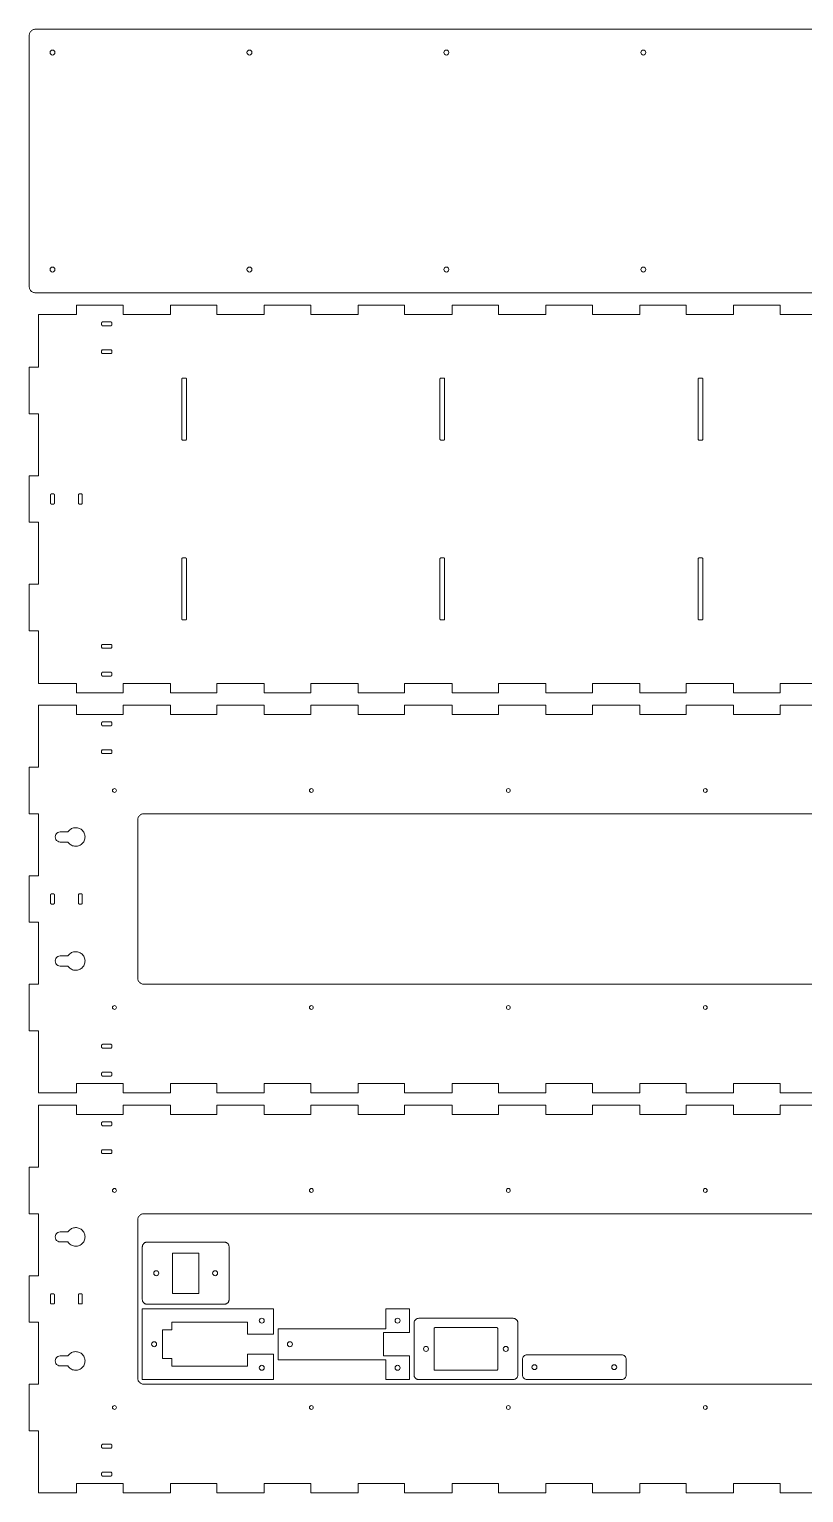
# Model space of a CAD drawing. Header units: millimetres. Extents: x 0 to 1000, y 0 to 944.
# Drawn here: x 0 to 500, y 0 to 944 of the extents above; entities that cross this region are included whole.
import ezdxf

# ---------------------------------------------------------------- set-up
doc = ezdxf.new("R2010")
doc.units = ezdxf.units.MM
doc.layers.add('CORTE', color=1, linetype='Continuous', lineweight=0)

msp = doc.modelspace()

# ---------------------------------------------------------------- linework, layer by layer
at = {"layer": 'CORTE'}
for points in [[(916, 944), (4, 944), (3.552142, 943.974849), (3.109916, 943.899712), (2.678884, 943.775533), (2.264465, 943.603875), (1.871872, 943.386897), (1.506041, 943.127326), (1.171573, 942.828427), (0.872674, 942.493959), (0.613103, 942.128128), (0.396125, 941.735535), (0.224467, 941.321116), (0.100288, 940.890084), (0.025151, 940.447858), (0, 940), (0, 778), (0.025151, 777.552142), (0.100288, 777.109916), (0.224467, 776.678884), (0.396125, 776.264465), (0.613103, 775.871872), (0.872674, 775.506041), (1.171573, 775.171573), (1.506041, 774.872674), (1.871872, 774.613103), (2.264465, 774.396125), (2.678884, 774.224467), (3.109916, 774.100288), (3.552142, 774.025151), (4, 774), (916, 774)], [(515.294118, 760), (484.705882, 760), (484.705882, 766), (454.705882, 766), (454.705882, 760), (424.117647, 760), (424.117647, 766), (394.117647, 766), (394.117647, 760), (363.529412, 760), (363.529412, 766), (333.529412, 766), (333.529412, 760), (302.941176, 760), (302.941176, 766), (272.941176, 766), (272.941176, 760), (242.352941, 760), (242.352941, 766), (212.352941, 766), (212.352941, 760), (181.764706, 760), (181.764706, 766), (151.764706, 766), (151.764706, 760), (121.176471, 760), (121.176471, 766), (91.176471, 766), (91.176471, 760), (60.588235, 760), (60.588235, 766), (30.588235, 766), (30.588235, 760), (6, 760), (6, 726), (0, 726), (0, 696), (6, 696), (6, 656), (0, 656), (0, 626), (6, 626), (6, 586), (0, 586), (0, 556), (6, 556), (6, 522), (6, 522), (30.588235, 522), (30.588235, 516), (60.588235, 516), (60.588235, 522), (91.176471, 522), (91.176471, 516), (121.176471, 516), (121.176471, 522), (151.764706, 522), (151.764706, 516), (181.764706, 516), (181.764706, 522), (212.352941, 522), (212.352941, 516), (242.352941, 516), (242.352941, 522), (272.941176, 522), (272.941176, 516), (302.941176, 516), (302.941176, 522), (333.529412, 522), (333.529412, 516), (363.529412, 516), (363.529412, 522), (394.117647, 522), (394.117647, 516), (424.117647, 516), (424.117647, 522), (454.705882, 522), (454.705882, 516), (484.705882, 516), (484.705882, 522), (515.294118, 522)], [(515.294118, 508), (484.705882, 508), (484.705882, 502), (454.705882, 502), (454.705882, 508), (424.117647, 508), (424.117647, 502), (394.117647, 502), (394.117647, 508), (363.529412, 508), (363.529412, 502), (333.529412, 502), (333.529412, 508), (302.941176, 508), (302.941176, 502), (272.941176, 502), (272.941176, 508), (242.352941, 508), (242.352941, 502), (212.352941, 502), (212.352941, 508), (181.764706, 508), (181.764706, 502), (151.764706, 502), (151.764706, 508), (121.176471, 508), (121.176471, 502), (91.176471, 502), (91.176471, 508), (60.588235, 508), (60.588235, 502), (30.588235, 502), (30.588235, 508), (6, 508), (6, 468), (0, 468), (0, 438), (6, 438), (6, 398), (0, 398), (0, 368), (6, 368), (6, 328), (0, 328), (0, 298), (6, 298), (6, 258), (30.588235, 258), (30.588235, 264), (60.588235, 264), (60.588235, 258), (91.176471, 258), (91.176471, 264), (121.176471, 264), (121.176471, 258), (151.764706, 258), (151.764706, 264), (181.764706, 264), (181.764706, 258), (212.352941, 258), (212.352941, 264), (242.352941, 264), (242.352941, 258), (272.941176, 258), (272.941176, 264), (302.941176, 264), (302.941176, 258), (333.529412, 258), (333.529412, 264), (363.529412, 264), (363.529412, 258), (394.117647, 258), (394.117647, 264), (424.117647, 264), (424.117647, 258), (454.705882, 258), (454.705882, 264), (484.705882, 264), (484.705882, 258), (515.294118, 258)], [(926, 438), (74, 438), (73.552142, 437.974849), (73.109916, 437.899712), (72.678884, 437.775533), (72.264465, 437.603875), (71.871872, 437.386897), (71.506041, 437.127326), (71.171573, 436.828427), (70.872674, 436.493959), (70.613103, 436.128128), (70.396125, 435.735535), (70.224467, 435.321116), (70.100288, 434.890084), (70.025151, 434.447858), (70, 434), (70, 332), (70.025151, 331.552142), (70.100288, 331.109916), (70.224467, 330.678884), (70.396125, 330.264465), (70.613103, 329.871872), (70.872674, 329.506041), (71.171573, 329.171573), (71.506041, 328.872674), (71.871872, 328.613103), (72.264465, 328.396125), (72.678884, 328.224467), (73.109916, 328.100288), (73.552142, 328.025151), (74, 328), (926, 328)], [(515.294118, 250), (484.705882, 250), (484.705882, 244), (454.705882, 244), (454.705882, 250), (424.117647, 250), (424.117647, 244), (394.117647, 244), (394.117647, 250), (363.529412, 250), (363.529412, 244), (333.529412, 244), (333.529412, 250), (302.941176, 250), (302.941176, 244), (272.941176, 244), (272.941176, 250), (242.352941, 250), (242.352941, 244), (212.352941, 244), (212.352941, 250), (181.764706, 250), (181.764706, 244), (151.764706, 244), (151.764706, 250), (121.176471, 250), (121.176471, 244), (91.176471, 244), (91.176471, 250), (60.588235, 250), (60.588235, 244), (30.588235, 244), (30.588235, 250), (6, 250), (6, 210), (0, 210), (0, 180), (6, 180), (6, 140), (0, 140), (0, 110), (6, 110), (6, 70), (0, 70), (0, 40), (6, 40), (6, 0), (30.588235, 0), (30.588235, 6), (60.588235, 6), (60.588235, 0), (91.176471, 0), (91.176471, 6), (121.176471, 6), (121.176471, 0), (151.764706, 0), (151.764706, 6), (181.764706, 6), (181.764706, 0), (212.352941, 0), (212.352941, 6), (242.352941, 6), (242.352941, 0), (272.941176, 0), (272.941176, 6), (302.941176, 6), (302.941176, 0), (333.529412, 0), (333.529412, 6), (363.529412, 6), (363.529412, 0), (394.117647, 0), (394.117647, 6), (424.117647, 6), (424.117647, 0), (454.705882, 0), (454.705882, 6), (484.705882, 6), (484.705882, 0), (515.294118, 0)], [(926, 180), (74, 180), (73.552142, 179.974849), (73.109916, 179.899712), (72.678884, 179.775533), (72.264465, 179.603875), (71.871872, 179.386897), (71.506041, 179.127326), (71.171573, 178.828427), (70.872674, 178.493959), (70.613103, 178.128128), (70.396125, 177.735535), (70.224467, 177.321116), (70.100288, 176.890084), (70.025151, 176.447858), (70, 176), (70, 74), (70.025151, 73.552142), (70.100288, 73.109916), (70.224467, 72.678884), (70.396125, 72.264465), (70.613103, 71.871872), (70.872674, 71.506041), (71.171573, 71.171573), (71.506041, 70.872674), (71.871872, 70.613103), (72.264465, 70.396125), (72.678884, 70.224467), (73.109916, 70.100288), (73.552142, 70.025151), (74, 70), (926, 70)]]:
    msp.add_lwpolyline(points, dxfattribs=at)
for points in [[(53.25, 754.65), (53.246227, 754.717179), (53.234957, 754.783513), (53.21633, 754.848167), (53.190581, 754.91033), (53.158035, 754.969219), (53.119099, 755.024094), (53.074264, 755.074264), (53.024094, 755.119099), (52.969219, 755.158035), (52.91033, 755.190581), (52.848167, 755.21633), (52.783513, 755.234957), (52.717179, 755.246227), (52.65, 755.25), (47.35, 755.25), (47.282821, 755.246227), (47.216487, 755.234957), (47.151833, 755.21633), (47.08967, 755.190581), (47.030781, 755.158035), (46.975906, 755.119099), (46.925736, 755.074264), (46.880901, 755.024094), (46.841965, 754.969219), (46.809419, 754.91033), (46.78367, 754.848167), (46.765043, 754.783513), (46.753773, 754.717179), (46.75, 754.65), (46.75, 753.35), (46.753773, 753.282821), (46.765043, 753.216487), (46.78367, 753.151833), (46.809419, 753.08967), (46.841965, 753.030781), (46.880901, 752.975906), (46.925736, 752.925736), (46.975906, 752.880901), (47.030781, 752.841965), (47.08967, 752.809419), (47.151833, 752.78367), (47.216487, 752.765043), (47.282821, 752.753773), (47.35, 752.75), (52.65, 752.75), (52.717179, 752.753773), (52.783513, 752.765043), (52.848167, 752.78367), (52.91033, 752.809419), (52.969219, 752.841965), (53.024094, 752.880901), (53.074264, 752.925736), (53.119099, 752.975906), (53.158035, 753.030781), (53.190581, 753.08967), (53.21633, 753.151833), (53.234957, 753.216487), (53.246227, 753.282821), (53.25, 753.35)], [(53.25, 736.65), (53.246227, 736.717179), (53.234957, 736.783513), (53.21633, 736.848167), (53.190581, 736.91033), (53.158035, 736.969219), (53.119099, 737.024094), (53.074264, 737.074264), (53.024094, 737.119099), (52.969219, 737.158035), (52.91033, 737.190581), (52.848167, 737.21633), (52.783513, 737.234957), (52.717179, 737.246227), (52.65, 737.25), (47.35, 737.25), (47.282821, 737.246227), (47.216487, 737.234957), (47.151833, 737.21633), (47.08967, 737.190581), (47.030781, 737.158035), (46.975906, 737.119099), (46.925736, 737.074264), (46.880901, 737.024094), (46.841965, 736.969219), (46.809419, 736.91033), (46.78367, 736.848167), (46.765043, 736.783513), (46.753773, 736.717179), (46.75, 736.65), (46.75, 735.35), (46.753773, 735.282821), (46.765043, 735.216487), (46.78367, 735.151833), (46.809419, 735.08967), (46.841965, 735.030781), (46.880901, 734.975906), (46.925736, 734.925736), (46.975906, 734.880901), (47.030781, 734.841965), (47.08967, 734.809419), (47.151833, 734.78367), (47.216487, 734.765043), (47.282821, 734.753773), (47.35, 734.75), (52.65, 734.75), (52.717179, 734.753773), (52.783513, 734.765043), (52.848167, 734.78367), (52.91033, 734.809419), (52.969219, 734.841965), (53.024094, 734.880901), (53.074264, 734.925736), (53.119099, 734.975906), (53.158035, 735.030781), (53.190581, 735.08967), (53.21633, 735.151833), (53.234957, 735.216487), (53.246227, 735.282821), (53.25, 735.35)], [(101.5, 718.4), (101.496227, 718.467179), (101.484957, 718.533513), (101.46633, 718.598167), (101.440581, 718.66033), (101.408035, 718.719219), (101.369099, 718.774094), (101.324264, 718.824264), (101.274094, 718.869099), (101.219219, 718.908035), (101.16033, 718.940581), (101.098167, 718.96633), (101.033513, 718.984957), (100.967179, 718.996227), (100.9, 719), (99.1, 719), (99.032821, 718.996227), (98.966487, 718.984957), (98.901833, 718.96633), (98.83967, 718.940581), (98.780781, 718.908035), (98.725906, 718.869099), (98.675736, 718.824264), (98.630901, 718.774094), (98.591965, 718.719219), (98.559419, 718.66033), (98.53367, 718.598167), (98.515043, 718.533513), (98.503773, 718.467179), (98.5, 718.4), (98.5, 679.6), (98.503773, 679.532821), (98.515043, 679.466487), (98.53367, 679.401833), (98.559419, 679.33967), (98.591965, 679.280781), (98.630901, 679.225906), (98.675736, 679.175736), (98.725906, 679.130901), (98.780781, 679.091965), (98.83967, 679.059419), (98.901833, 679.03367), (98.966487, 679.015043), (99.032821, 679.003773), (99.1, 679), (100.9, 679), (100.967179, 679.003773), (101.033513, 679.015043), (101.098167, 679.03367), (101.16033, 679.059419), (101.219219, 679.091965), (101.274094, 679.130901), (101.324264, 679.175736), (101.369099, 679.225906), (101.408035, 679.280781), (101.440581, 679.33967), (101.46633, 679.401833), (101.484957, 679.466487), (101.496227, 679.532821), (101.5, 679.6)], [(268.166667, 718.4), (268.162894, 718.467179), (268.151623, 718.533513), (268.132997, 718.598167), (268.107248, 718.66033), (268.074701, 718.719219), (268.035766, 718.774094), (267.990931, 718.824264), (267.940761, 718.869099), (267.885886, 718.908035), (267.826997, 718.940581), (267.764834, 718.96633), (267.700179, 718.984957), (267.633845, 718.996227), (267.566667, 719), (265.766667, 719), (265.699488, 718.996227), (265.633154, 718.984957), (265.568499, 718.96633), (265.506336, 718.940581), (265.447447, 718.908035), (265.392573, 718.869099), (265.342403, 718.824264), (265.297568, 718.774094), (265.258632, 718.719219), (265.226085, 718.66033), (265.200337, 718.598167), (265.18171, 718.533513), (265.170439, 718.467179), (265.166667, 718.4), (265.166667, 679.6), (265.170439, 679.532821), (265.18171, 679.466487), (265.200337, 679.401833), (265.226085, 679.33967), (265.258632, 679.280781), (265.297568, 679.225906), (265.342403, 679.175736), (265.392573, 679.130901), (265.447447, 679.091965), (265.506336, 679.059419), (265.568499, 679.03367), (265.633154, 679.015043), (265.699488, 679.003773), (265.766667, 679), (267.566667, 679), (267.633845, 679.003773), (267.700179, 679.015043), (267.764834, 679.03367), (267.826997, 679.059419), (267.885886, 679.091965), (267.940761, 679.130901), (267.990931, 679.175736), (268.035766, 679.225906), (268.074701, 679.280781), (268.107248, 679.33967), (268.132997, 679.401833), (268.151623, 679.466487), (268.162894, 679.532821), (268.166667, 679.6)], [(434.833333, 718.4), (434.829561, 718.467179), (434.81829, 718.533513), (434.799663, 718.598167), (434.773915, 718.66033), (434.741368, 718.719219), (434.702432, 718.774094), (434.657597, 718.824264), (434.607427, 718.869099), (434.552553, 718.908035), (434.493664, 718.940581), (434.431501, 718.96633), (434.366846, 718.984957), (434.300512, 718.996227), (434.233333, 719), (432.433333, 719), (432.366155, 718.996227), (432.299821, 718.984957), (432.235166, 718.96633), (432.173003, 718.940581), (432.114114, 718.908035), (432.059239, 718.869099), (432.009069, 718.824264), (431.964234, 718.774094), (431.925299, 718.719219), (431.892752, 718.66033), (431.867003, 718.598167), (431.848377, 718.533513), (431.837106, 718.467179), (431.833333, 718.4), (431.833333, 679.6), (431.837106, 679.532821), (431.848377, 679.466487), (431.867003, 679.401833), (431.892752, 679.33967), (431.925299, 679.280781), (431.964234, 679.225906), (432.009069, 679.175736), (432.059239, 679.130901), (432.114114, 679.091965), (432.173003, 679.059419), (432.235166, 679.03367), (432.299821, 679.015043), (432.366155, 679.003773), (432.433333, 679), (434.233333, 679), (434.300512, 679.003773), (434.366846, 679.015043), (434.431501, 679.03367), (434.493664, 679.059419), (434.552553, 679.091965), (434.607427, 679.130901), (434.657597, 679.175736), (434.702432, 679.225906), (434.741368, 679.280781), (434.773915, 679.33967), (434.799663, 679.401833), (434.81829, 679.466487), (434.829561, 679.532821), (434.833333, 679.6)], [(16.25, 643.65), (16.246227, 643.717179), (16.234957, 643.783513), (16.21633, 643.848167), (16.190581, 643.91033), (16.158035, 643.969219), (16.119099, 644.024094), (16.074264, 644.074264), (16.024094, 644.119099), (15.969219, 644.158035), (15.91033, 644.190581), (15.848167, 644.21633), (15.783513, 644.234957), (15.717179, 644.246227), (15.65, 644.25), (14.35, 644.25), (14.282821, 644.246227), (14.216487, 644.234957), (14.151833, 644.21633), (14.08967, 644.190581), (14.030781, 644.158035), (13.975906, 644.119099), (13.925736, 644.074264), (13.880901, 644.024094), (13.841965, 643.969219), (13.809419, 643.91033), (13.78367, 643.848167), (13.765043, 643.783513), (13.753773, 643.717179), (13.75, 643.65), (13.75, 638.35), (13.753773, 638.282821), (13.765043, 638.216487), (13.78367, 638.151833), (13.809419, 638.08967), (13.841965, 638.030781), (13.880901, 637.975906), (13.925736, 637.925736), (13.975906, 637.880901), (14.030781, 637.841965), (14.08967, 637.809419), (14.151833, 637.78367), (14.216487, 637.765043), (14.282821, 637.753773), (14.35, 637.75), (15.65, 637.75), (15.717179, 637.753773), (15.783513, 637.765043), (15.848167, 637.78367), (15.91033, 637.809419), (15.969219, 637.841965), (16.024094, 637.880901), (16.074264, 637.925736), (16.119099, 637.975906), (16.158035, 638.030781), (16.190581, 638.08967), (16.21633, 638.151833), (16.234957, 638.216487), (16.246227, 638.282821), (16.25, 638.35)], [(34.25, 643.65), (34.246227, 643.717179), (34.234957, 643.783513), (34.21633, 643.848167), (34.190581, 643.91033), (34.158035, 643.969219), (34.119099, 644.024094), (34.074264, 644.074264), (34.024094, 644.119099), (33.969219, 644.158035), (33.91033, 644.190581), (33.848167, 644.21633), (33.783513, 644.234957), (33.717179, 644.246227), (33.65, 644.25), (32.35, 644.25), (32.282821, 644.246227), (32.216487, 644.234957), (32.151833, 644.21633), (32.08967, 644.190581), (32.030781, 644.158035), (31.975906, 644.119099), (31.925736, 644.074264), (31.880901, 644.024094), (31.841965, 643.969219), (31.809419, 643.91033), (31.78367, 643.848167), (31.765043, 643.783513), (31.753773, 643.717179), (31.75, 643.65), (31.75, 638.35), (31.753773, 638.282821), (31.765043, 638.216487), (31.78367, 638.151833), (31.809419, 638.08967), (31.841965, 638.030781), (31.880901, 637.975906), (31.925736, 637.925736), (31.975906, 637.880901), (32.030781, 637.841965), (32.08967, 637.809419), (32.151833, 637.78367), (32.216487, 637.765043), (32.282821, 637.753773), (32.35, 637.75), (33.65, 637.75), (33.717179, 637.753773), (33.783513, 637.765043), (33.848167, 637.78367), (33.91033, 637.809419), (33.969219, 637.841965), (34.024094, 637.880901), (34.074264, 637.925736), (34.119099, 637.975906), (34.158035, 638.030781), (34.190581, 638.08967), (34.21633, 638.151833), (34.234957, 638.216487), (34.246227, 638.282821), (34.25, 638.35)], [(101.5, 602.4), (101.496227, 602.467179), (101.484957, 602.533513), (101.46633, 602.598167), (101.440581, 602.66033), (101.408035, 602.719219), (101.369099, 602.774094), (101.324264, 602.824264), (101.274094, 602.869099), (101.219219, 602.908035), (101.16033, 602.940581), (101.098167, 602.96633), (101.033513, 602.984957), (100.967179, 602.996227), (100.9, 603), (99.1, 603), (99.032821, 602.996227), (98.966487, 602.984957), (98.901833, 602.96633), (98.83967, 602.940581), (98.780781, 602.908035), (98.725906, 602.869099), (98.675736, 602.824264), (98.630901, 602.774094), (98.591965, 602.719219), (98.559419, 602.66033), (98.53367, 602.598167), (98.515043, 602.533513), (98.503773, 602.467179), (98.5, 602.4), (98.5, 563.6), (98.503773, 563.532821), (98.515043, 563.466487), (98.53367, 563.401833), (98.559419, 563.33967), (98.591965, 563.280781), (98.630901, 563.225906), (98.675736, 563.175736), (98.725906, 563.130901), (98.780781, 563.091965), (98.83967, 563.059419), (98.901833, 563.03367), (98.966487, 563.015043), (99.032821, 563.003773), (99.1, 563), (100.9, 563), (100.967179, 563.003773), (101.033513, 563.015043), (101.098167, 563.03367), (101.16033, 563.059419), (101.219219, 563.091965), (101.274094, 563.130901), (101.324264, 563.175736), (101.369099, 563.225906), (101.408035, 563.280781), (101.440581, 563.33967), (101.46633, 563.401833), (101.484957, 563.466487), (101.496227, 563.532821), (101.5, 563.6)], [(268.166667, 602.4), (268.162894, 602.467179), (268.151623, 602.533513), (268.132997, 602.598167), (268.107248, 602.66033), (268.074701, 602.719219), (268.035766, 602.774094), (267.990931, 602.824264), (267.940761, 602.869099), (267.885886, 602.908035), (267.826997, 602.940581), (267.764834, 602.96633), (267.700179, 602.984957), (267.633845, 602.996227), (267.566667, 603), (265.766667, 603), (265.699488, 602.996227), (265.633154, 602.984957), (265.568499, 602.96633), (265.506336, 602.940581), (265.447447, 602.908035), (265.392573, 602.869099), (265.342403, 602.824264), (265.297568, 602.774094), (265.258632, 602.719219), (265.226085, 602.66033), (265.200337, 602.598167), (265.18171, 602.533513), (265.170439, 602.467179), (265.166667, 602.4), (265.166667, 563.6), (265.170439, 563.532821), (265.18171, 563.466487), (265.200337, 563.401833), (265.226085, 563.33967), (265.258632, 563.280781), (265.297568, 563.225906), (265.342403, 563.175736), (265.392573, 563.130901), (265.447447, 563.091965), (265.506336, 563.059419), (265.568499, 563.03367), (265.633154, 563.015043), (265.699488, 563.003773), (265.766667, 563), (267.566667, 563), (267.633845, 563.003773), (267.700179, 563.015043), (267.764834, 563.03367), (267.826997, 563.059419), (267.885886, 563.091965), (267.940761, 563.130901), (267.990931, 563.175736), (268.035766, 563.225906), (268.074701, 563.280781), (268.107248, 563.33967), (268.132997, 563.401833), (268.151623, 563.466487), (268.162894, 563.532821), (268.166667, 563.6)], [(434.833333, 602.4), (434.829561, 602.467179), (434.81829, 602.533513), (434.799663, 602.598167), (434.773915, 602.66033), (434.741368, 602.719219), (434.702432, 602.774094), (434.657597, 602.824264), (434.607427, 602.869099), (434.552553, 602.908035), (434.493664, 602.940581), (434.431501, 602.96633), (434.366846, 602.984957), (434.300512, 602.996227), (434.233333, 603), (432.433333, 603), (432.366155, 602.996227), (432.299821, 602.984957), (432.235166, 602.96633), (432.173003, 602.940581), (432.114114, 602.908035), (432.059239, 602.869099), (432.009069, 602.824264), (431.964234, 602.774094), (431.925299, 602.719219), (431.892752, 602.66033), (431.867003, 602.598167), (431.848377, 602.533513), (431.837106, 602.467179), (431.833333, 602.4), (431.833333, 563.6), (431.837106, 563.532821), (431.848377, 563.466487), (431.867003, 563.401833), (431.892752, 563.33967), (431.925299, 563.280781), (431.964234, 563.225906), (432.009069, 563.175736), (432.059239, 563.130901), (432.114114, 563.091965), (432.173003, 563.059419), (432.235166, 563.03367), (432.299821, 563.015043), (432.366155, 563.003773), (432.433333, 563), (434.233333, 563), (434.300512, 563.003773), (434.366846, 563.015043), (434.431501, 563.03367), (434.493664, 563.059419), (434.552553, 563.091965), (434.607427, 563.130901), (434.657597, 563.175736), (434.702432, 563.225906), (434.741368, 563.280781), (434.773915, 563.33967), (434.799663, 563.401833), (434.81829, 563.466487), (434.829561, 563.532821), (434.833333, 563.6)], [(53.25, 546.65), (53.246227, 546.717179), (53.234957, 546.783513), (53.21633, 546.848167), (53.190581, 546.91033), (53.158035, 546.969219), (53.119099, 547.024094), (53.074264, 547.074264), (53.024094, 547.119099), (52.969219, 547.158035), (52.91033, 547.190581), (52.848167, 547.21633), (52.783513, 547.234957), (52.717179, 547.246227), (52.65, 547.25), (47.35, 547.25), (47.282821, 547.246227), (47.216487, 547.234957), (47.151833, 547.21633), (47.08967, 547.190581), (47.030781, 547.158035), (46.975906, 547.119099), (46.925736, 547.074264), (46.880901, 547.024094), (46.841965, 546.969219), (46.809419, 546.91033), (46.78367, 546.848167), (46.765043, 546.783513), (46.753773, 546.717179), (46.75, 546.65), (46.75, 545.35), (46.753773, 545.282821), (46.765043, 545.216487), (46.78367, 545.151833), (46.809419, 545.08967), (46.841965, 545.030781), (46.880901, 544.975906), (46.925736, 544.925736), (46.975906, 544.880901), (47.030781, 544.841965), (47.08967, 544.809419), (47.151833, 544.78367), (47.216487, 544.765043), (47.282821, 544.753773), (47.35, 544.75), (52.65, 544.75), (52.717179, 544.753773), (52.783513, 544.765043), (52.848167, 544.78367), (52.91033, 544.809419), (52.969219, 544.841965), (53.024094, 544.880901), (53.074264, 544.925736), (53.119099, 544.975906), (53.158035, 545.030781), (53.190581, 545.08967), (53.21633, 545.151833), (53.234957, 545.216487), (53.246227, 545.282821), (53.25, 545.35)], [(53.25, 528.65), (53.246227, 528.717179), (53.234957, 528.783513), (53.21633, 528.848167), (53.190581, 528.91033), (53.158035, 528.969219), (53.119099, 529.024094), (53.074264, 529.074264), (53.024094, 529.119099), (52.969219, 529.158035), (52.91033, 529.190581), (52.848167, 529.21633), (52.783513, 529.234957), (52.717179, 529.246227), (52.65, 529.25), (47.35, 529.25), (47.282821, 529.246227), (47.216487, 529.234957), (47.151833, 529.21633), (47.08967, 529.190581), (47.030781, 529.158035), (46.975906, 529.119099), (46.925736, 529.074264), (46.880901, 529.024094), (46.841965, 528.969219), (46.809419, 528.91033), (46.78367, 528.848167), (46.765043, 528.783513), (46.753773, 528.717179), (46.75, 528.65), (46.75, 527.35), (46.753773, 527.282821), (46.765043, 527.216487), (46.78367, 527.151833), (46.809419, 527.08967), (46.841965, 527.030781), (46.880901, 526.975906), (46.925736, 526.925736), (46.975906, 526.880901), (47.030781, 526.841965), (47.08967, 526.809419), (47.151833, 526.78367), (47.216487, 526.765043), (47.282821, 526.753773), (47.35, 526.75), (52.65, 526.75), (52.717179, 526.753773), (52.783513, 526.765043), (52.848167, 526.78367), (52.91033, 526.809419), (52.969219, 526.841965), (53.024094, 526.880901), (53.074264, 526.925736), (53.119099, 526.975906), (53.158035, 527.030781), (53.190581, 527.08967), (53.21633, 527.151833), (53.234957, 527.216487), (53.246227, 527.282821), (53.25, 527.35)], [(53.25, 496.65), (53.246227, 496.717179), (53.234957, 496.783513), (53.21633, 496.848167), (53.190581, 496.91033), (53.158035, 496.969219), (53.119099, 497.024094), (53.074264, 497.074264), (53.024094, 497.119099), (52.969219, 497.158035), (52.91033, 497.190581), (52.848167, 497.21633), (52.783513, 497.234957), (52.717179, 497.246227), (52.65, 497.25), (47.35, 497.25), (47.282821, 497.246227), (47.216487, 497.234957), (47.151833, 497.21633), (47.08967, 497.190581), (47.030781, 497.158035), (46.975906, 497.119099), (46.925736, 497.074264), (46.880901, 497.024094), (46.841965, 496.969219), (46.809419, 496.91033), (46.78367, 496.848167), (46.765043, 496.783513), (46.753773, 496.717179), (46.75, 496.65), (46.75, 495.35), (46.753773, 495.282821), (46.765043, 495.216487), (46.78367, 495.151833), (46.809419, 495.08967), (46.841965, 495.030781), (46.880901, 494.975906), (46.925736, 494.925736), (46.975906, 494.880901), (47.030781, 494.841965), (47.08967, 494.809419), (47.151833, 494.78367), (47.216487, 494.765043), (47.282821, 494.753773), (47.35, 494.75), (52.65, 494.75), (52.717179, 494.753773), (52.783513, 494.765043), (52.848167, 494.78367), (52.91033, 494.809419), (52.969219, 494.841965), (53.024094, 494.880901), (53.074264, 494.925736), (53.119099, 494.975906), (53.158035, 495.030781), (53.190581, 495.08967), (53.21633, 495.151833), (53.234957, 495.216487), (53.246227, 495.282821), (53.25, 495.35)], [(53.25, 478.65), (53.246227, 478.717179), (53.234957, 478.783513), (53.21633, 478.848167), (53.190581, 478.91033), (53.158035, 478.969219), (53.119099, 479.024094), (53.074264, 479.074264), (53.024094, 479.119099), (52.969219, 479.158035), (52.91033, 479.190581), (52.848167, 479.21633), (52.783513, 479.234957), (52.717179, 479.246227), (52.65, 479.25), (47.35, 479.25), (47.282821, 479.246227), (47.216487, 479.234957), (47.151833, 479.21633), (47.08967, 479.190581), (47.030781, 479.158035), (46.975906, 479.119099), (46.925736, 479.074264), (46.880901, 479.024094), (46.841965, 478.969219), (46.809419, 478.91033), (46.78367, 478.848167), (46.765043, 478.783513), (46.753773, 478.717179), (46.75, 478.65), (46.75, 477.35), (46.753773, 477.282821), (46.765043, 477.216487), (46.78367, 477.151833), (46.809419, 477.08967), (46.841965, 477.030781), (46.880901, 476.975906), (46.925736, 476.925736), (46.975906, 476.880901), (47.030781, 476.841965), (47.08967, 476.809419), (47.151833, 476.78367), (47.216487, 476.765043), (47.282821, 476.753773), (47.35, 476.75), (52.65, 476.75), (52.717179, 476.753773), (52.783513, 476.765043), (52.848167, 476.78367), (52.91033, 476.809419), (52.969219, 476.841965), (53.024094, 476.880901), (53.074264, 476.925736), (53.119099, 476.975906), (53.158035, 477.030781), (53.190581, 477.08967), (53.21633, 477.151833), (53.234957, 477.216487), (53.246227, 477.282821), (53.25, 477.35)], [(24.95644, 426.25), (25.332555, 426.770273), (25.762106, 427.247382), (26.240175, 427.675865), (26.761288, 428.050816), (27.31948, 428.367943), (27.908359, 428.623614), (28.521185, 428.814904), (29.150941, 428.939621), (29.790418, 428.996338), (30.432294, 428.984407), (31.069221, 428.903962), (31.693907, 428.755926), (32.2992, 428.541993), (32.87817, 428.264612), (33.42419, 427.926959), (33.931008, 427.532899), (34.392822, 427.086945), (34.804344, 426.594201), (35.160863, 426.060309), (35.458299, 425.49138), (35.693244, 424.893929), (35.863011, 424.274796), (35.965654, 423.641067), (36, 423), (35.965654, 422.358933), (35.863011, 421.725204), (35.693244, 421.106071), (35.458299, 420.50862), (35.160863, 419.939691), (34.804344, 419.405799), (34.392822, 418.913055), (33.931008, 418.467101), (33.42419, 418.073041), (32.87817, 417.735388), (32.2992, 417.458007), (31.693907, 417.244074), (31.069221, 417.096038), (30.432294, 417.015593), (29.790418, 417.003662), (29.150941, 417.060379), (28.521185, 417.185096), (27.908359, 417.376386), (27.31948, 417.632057), (26.761288, 417.949184), (26.240175, 418.324135), (25.762106, 418.752618), (25.332555, 419.229727), (24.95644, 419.75), (20, 419.75), (20, 419.75), (19.158838, 419.860741), (18.375, 420.185417), (17.701903, 420.701903), (17.185417, 421.375), (16.860741, 422.158838), (16.75, 423), (16.860741, 423.841162), (17.185417, 424.625), (17.701903, 425.298097), (18.375, 425.814583), (19.158838, 426.139259), (20, 426.25), (24.95644, 426.25)], [(16.25, 385.65), (16.246227, 385.717179), (16.234957, 385.783513), (16.21633, 385.848167), (16.190581, 385.91033), (16.158035, 385.969219), (16.119099, 386.024094), (16.074264, 386.074264), (16.024094, 386.119099), (15.969219, 386.158035), (15.91033, 386.190581), (15.848167, 386.21633), (15.783513, 386.234957), (15.717179, 386.246227), (15.65, 386.25), (14.35, 386.25), (14.282821, 386.246227), (14.216487, 386.234957), (14.151833, 386.21633), (14.08967, 386.190581), (14.030781, 386.158035), (13.975906, 386.119099), (13.925736, 386.074264), (13.880901, 386.024094), (13.841965, 385.969219), (13.809419, 385.91033), (13.78367, 385.848167), (13.765043, 385.783513), (13.753773, 385.717179), (13.75, 385.65), (13.75, 380.35), (13.753773, 380.282821), (13.765043, 380.216487), (13.78367, 380.151833), (13.809419, 380.08967), (13.841965, 380.030781), (13.880901, 379.975906), (13.925736, 379.925736), (13.975906, 379.880901), (14.030781, 379.841965), (14.08967, 379.809419), (14.151833, 379.78367), (14.216487, 379.765043), (14.282821, 379.753773), (14.35, 379.75), (15.65, 379.75), (15.717179, 379.753773), (15.783513, 379.765043), (15.848167, 379.78367), (15.91033, 379.809419), (15.969219, 379.841965), (16.024094, 379.880901), (16.074264, 379.925736), (16.119099, 379.975906), (16.158035, 380.030781), (16.190581, 380.08967), (16.21633, 380.151833), (16.234957, 380.216487), (16.246227, 380.282821), (16.25, 380.35)], [(34.25, 385.65), (34.246227, 385.717179), (34.234957, 385.783513), (34.21633, 385.848167), (34.190581, 385.91033), (34.158035, 385.969219), (34.119099, 386.024094), (34.074264, 386.074264), (34.024094, 386.119099), (33.969219, 386.158035), (33.91033, 386.190581), (33.848167, 386.21633), (33.783513, 386.234957), (33.717179, 386.246227), (33.65, 386.25), (32.35, 386.25), (32.282821, 386.246227), (32.216487, 386.234957), (32.151833, 386.21633), (32.08967, 386.190581), (32.030781, 386.158035), (31.975906, 386.119099), (31.925736, 386.074264), (31.880901, 386.024094), (31.841965, 385.969219), (31.809419, 385.91033), (31.78367, 385.848167), (31.765043, 385.783513), (31.753773, 385.717179), (31.75, 385.65), (31.75, 380.35), (31.753773, 380.282821), (31.765043, 380.216487), (31.78367, 380.151833), (31.809419, 380.08967), (31.841965, 380.030781), (31.880901, 379.975906), (31.925736, 379.925736), (31.975906, 379.880901), (32.030781, 379.841965), (32.08967, 379.809419), (32.151833, 379.78367), (32.216487, 379.765043), (32.282821, 379.753773), (32.35, 379.75), (33.65, 379.75), (33.717179, 379.753773), (33.783513, 379.765043), (33.848167, 379.78367), (33.91033, 379.809419), (33.969219, 379.841965), (34.024094, 379.880901), (34.074264, 379.925736), (34.119099, 379.975906), (34.158035, 380.030781), (34.190581, 380.08967), (34.21633, 380.151833), (34.234957, 380.216487), (34.246227, 380.282821), (34.25, 380.35)], [(24.95644, 346.25), (25.332555, 346.770273), (25.762106, 347.247382), (26.240175, 347.675865), (26.761288, 348.050816), (27.31948, 348.367943), (27.908359, 348.623614), (28.521185, 348.814904), (29.150941, 348.939621), (29.790418, 348.996338), (30.432294, 348.984407), (31.069221, 348.903962), (31.693907, 348.755926), (32.2992, 348.541993), (32.87817, 348.264612), (33.42419, 347.926959), (33.931008, 347.532899), (34.392822, 347.086945), (34.804344, 346.594201), (35.160863, 346.060309), (35.458299, 345.49138), (35.693244, 344.893929), (35.863011, 344.274796), (35.965654, 343.641067), (36, 343), (35.965654, 342.358933), (35.863011, 341.725204), (35.693244, 341.106071), (35.458299, 340.50862), (35.160863, 339.939691), (34.804344, 339.405799), (34.392822, 338.913055), (33.931008, 338.467101), (33.42419, 338.073041), (32.87817, 337.735388), (32.2992, 337.458007), (31.693907, 337.244074), (31.069221, 337.096038), (30.432294, 337.015593), (29.790418, 337.003662), (29.150941, 337.060379), (28.521185, 337.185096), (27.908359, 337.376386), (27.31948, 337.632057), (26.761288, 337.949184), (26.240175, 338.324135), (25.762106, 338.752618), (25.332555, 339.229727), (24.95644, 339.75), (20, 339.75), (20, 339.75), (19.158838, 339.860741), (18.375, 340.185417), (17.701903, 340.701903), (17.185417, 341.375), (16.860741, 342.158838), (16.75, 343), (16.860741, 343.841162), (17.185417, 344.625), (17.701903, 345.298097), (18.375, 345.814583), (19.158838, 346.139259), (20, 346.25), (24.95644, 346.25)], [(53.25, 288.65), (53.246227, 288.717179), (53.234957, 288.783513), (53.21633, 288.848167), (53.190581, 288.91033), (53.158035, 288.969219), (53.119099, 289.024094), (53.074264, 289.074264), (53.024094, 289.119099), (52.969219, 289.158035), (52.91033, 289.190581), (52.848167, 289.21633), (52.783513, 289.234957), (52.717179, 289.246227), (52.65, 289.25), (47.35, 289.25), (47.282821, 289.246227), (47.216487, 289.234957), (47.151833, 289.21633), (47.08967, 289.190581), (47.030781, 289.158035), (46.975906, 289.119099), (46.925736, 289.074264), (46.880901, 289.024094), (46.841965, 288.969219), (46.809419, 288.91033), (46.78367, 288.848167), (46.765043, 288.783513), (46.753773, 288.717179), (46.75, 288.65), (46.75, 287.35), (46.753773, 287.282821), (46.765043, 287.216487), (46.78367, 287.151833), (46.809419, 287.08967), (46.841965, 287.030781), (46.880901, 286.975906), (46.925736, 286.925736), (46.975906, 286.880901), (47.030781, 286.841965), (47.08967, 286.809419), (47.151833, 286.78367), (47.216487, 286.765043), (47.282821, 286.753773), (47.35, 286.75), (52.65, 286.75), (52.717179, 286.753773), (52.783513, 286.765043), (52.848167, 286.78367), (52.91033, 286.809419), (52.969219, 286.841965), (53.024094, 286.880901), (53.074264, 286.925736), (53.119099, 286.975906), (53.158035, 287.030781), (53.190581, 287.08967), (53.21633, 287.151833), (53.234957, 287.216487), (53.246227, 287.282821), (53.25, 287.35)], [(53.25, 270.65), (53.246227, 270.717179), (53.234957, 270.783513), (53.21633, 270.848167), (53.190581, 270.91033), (53.158035, 270.969219), (53.119099, 271.024094), (53.074264, 271.074264), (53.024094, 271.119099), (52.969219, 271.158035), (52.91033, 271.190581), (52.848167, 271.21633), (52.783513, 271.234957), (52.717179, 271.246227), (52.65, 271.25), (47.35, 271.25), (47.282821, 271.246227), (47.216487, 271.234957), (47.151833, 271.21633), (47.08967, 271.190581), (47.030781, 271.158035), (46.975906, 271.119099), (46.925736, 271.074264), (46.880901, 271.024094), (46.841965, 270.969219), (46.809419, 270.91033), (46.78367, 270.848167), (46.765043, 270.783513), (46.753773, 270.717179), (46.75, 270.65), (46.75, 269.35), (46.753773, 269.282821), (46.765043, 269.216487), (46.78367, 269.151833), (46.809419, 269.08967), (46.841965, 269.030781), (46.880901, 268.975906), (46.925736, 268.925736), (46.975906, 268.880901), (47.030781, 268.841965), (47.08967, 268.809419), (47.151833, 268.78367), (47.216487, 268.765043), (47.282821, 268.753773), (47.35, 268.75), (52.65, 268.75), (52.717179, 268.753773), (52.783513, 268.765043), (52.848167, 268.78367), (52.91033, 268.809419), (52.969219, 268.841965), (53.024094, 268.880901), (53.074264, 268.925736), (53.119099, 268.975906), (53.158035, 269.030781), (53.190581, 269.08967), (53.21633, 269.151833), (53.234957, 269.216487), (53.246227, 269.282821), (53.25, 269.35)], [(53.25, 238.65), (53.246227, 238.717179), (53.234957, 238.783513), (53.21633, 238.848167), (53.190581, 238.91033), (53.158035, 238.969219), (53.119099, 239.024094), (53.074264, 239.074264), (53.024094, 239.119099), (52.969219, 239.158035), (52.91033, 239.190581), (52.848167, 239.21633), (52.783513, 239.234957), (52.717179, 239.246227), (52.65, 239.25), (47.35, 239.25), (47.282821, 239.246227), (47.216487, 239.234957), (47.151833, 239.21633), (47.08967, 239.190581), (47.030781, 239.158035), (46.975906, 239.119099), (46.925736, 239.074264), (46.880901, 239.024094), (46.841965, 238.969219), (46.809419, 238.91033), (46.78367, 238.848167), (46.765043, 238.783513), (46.753773, 238.717179), (46.75, 238.65), (46.75, 237.35), (46.753773, 237.282821), (46.765043, 237.216487), (46.78367, 237.151833), (46.809419, 237.08967), (46.841965, 237.030781), (46.880901, 236.975906), (46.925736, 236.925736), (46.975906, 236.880901), (47.030781, 236.841965), (47.08967, 236.809419), (47.151833, 236.78367), (47.216487, 236.765043), (47.282821, 236.753773), (47.35, 236.75), (52.65, 236.75), (52.717179, 236.753773), (52.783513, 236.765043), (52.848167, 236.78367), (52.91033, 236.809419), (52.969219, 236.841965), (53.024094, 236.880901), (53.074264, 236.925736), (53.119099, 236.975906), (53.158035, 237.030781), (53.190581, 237.08967), (53.21633, 237.151833), (53.234957, 237.216487), (53.246227, 237.282821), (53.25, 237.35)], [(53.25, 220.65), (53.246227, 220.717179), (53.234957, 220.783513), (53.21633, 220.848167), (53.190581, 220.91033), (53.158035, 220.969219), (53.119099, 221.024094), (53.074264, 221.074264), (53.024094, 221.119099), (52.969219, 221.158035), (52.91033, 221.190581), (52.848167, 221.21633), (52.783513, 221.234957), (52.717179, 221.246227), (52.65, 221.25), (47.35, 221.25), (47.282821, 221.246227), (47.216487, 221.234957), (47.151833, 221.21633), (47.08967, 221.190581), (47.030781, 221.158035), (46.975906, 221.119099), (46.925736, 221.074264), (46.880901, 221.024094), (46.841965, 220.969219), (46.809419, 220.91033), (46.78367, 220.848167), (46.765043, 220.783513), (46.753773, 220.717179), (46.75, 220.65), (46.75, 219.35), (46.753773, 219.282821), (46.765043, 219.216487), (46.78367, 219.151833), (46.809419, 219.08967), (46.841965, 219.030781), (46.880901, 218.975906), (46.925736, 218.925736), (46.975906, 218.880901), (47.030781, 218.841965), (47.08967, 218.809419), (47.151833, 218.78367), (47.216487, 218.765043), (47.282821, 218.753773), (47.35, 218.75), (52.65, 218.75), (52.717179, 218.753773), (52.783513, 218.765043), (52.848167, 218.78367), (52.91033, 218.809419), (52.969219, 218.841965), (53.024094, 218.880901), (53.074264, 218.925736), (53.119099, 218.975906), (53.158035, 219.030781), (53.190581, 219.08967), (53.21633, 219.151833), (53.234957, 219.216487), (53.246227, 219.282821), (53.25, 219.35)], [(24.95644, 168.25), (25.332555, 168.770273), (25.762106, 169.247382), (26.240175, 169.675865), (26.761288, 170.050816), (27.31948, 170.367943), (27.908359, 170.623614), (28.521185, 170.814904), (29.150941, 170.939621), (29.790418, 170.996338), (30.432294, 170.984407), (31.069221, 170.903962), (31.693907, 170.755926), (32.2992, 170.541993), (32.87817, 170.264612), (33.42419, 169.926959), (33.931008, 169.532899), (34.392822, 169.086945), (34.804344, 168.594201), (35.160863, 168.060309), (35.458299, 167.49138), (35.693244, 166.893929), (35.863011, 166.274796), (35.965654, 165.641067), (36, 165), (35.965654, 164.358933), (35.863011, 163.725204), (35.693244, 163.106071), (35.458299, 162.50862), (35.160863, 161.939691), (34.804344, 161.405799), (34.392822, 160.913055), (33.931008, 160.467101), (33.42419, 160.073041), (32.87817, 159.735388), (32.2992, 159.458007), (31.693907, 159.244074), (31.069221, 159.096038), (30.432294, 159.015593), (29.790418, 159.003662), (29.150941, 159.060379), (28.521185, 159.185096), (27.908359, 159.376386), (27.31948, 159.632057), (26.761288, 159.949184), (26.240175, 160.324135), (25.762106, 160.752618), (25.332555, 161.229727), (24.95644, 161.75), (20, 161.75), (20, 161.75), (19.158838, 161.860741), (18.375, 162.185417), (17.701903, 162.701903), (17.185417, 163.375), (16.860741, 164.158838), (16.75, 165), (16.860741, 165.841162), (17.185417, 166.625), (17.701903, 167.298097), (18.375, 167.814583), (19.158838, 168.139259), (20, 168.25), (24.95644, 168.25)], [(126, 121.6), (126.335893, 121.618863), (126.667563, 121.675216), (126.990837, 121.76835), (127.301651, 121.897093), (127.596096, 122.059827), (127.870469, 122.254506), (128.12132, 122.47868), (128.345494, 122.729531), (128.540173, 123.003904), (128.702907, 123.298349), (128.83165, 123.609163), (128.924784, 123.932437), (128.981137, 124.264107), (129, 124.6), (129, 158.6), (128.981137, 158.935893), (128.924784, 159.267563), (128.83165, 159.590837), (128.702907, 159.901651), (128.540173, 160.196096), (128.345494, 160.470469), (128.12132, 160.72132), (127.870469, 160.945494), (127.596096, 161.140173), (127.301651, 161.302907), (126.990837, 161.43165), (126.667563, 161.524784), (126.335893, 161.581137), (126, 161.6), (76, 161.6), (75.664107, 161.581137), (75.332437, 161.524784), (75.009163, 161.43165), (74.698349, 161.302907), (74.403904, 161.140173), (74.129531, 160.945494), (73.87868, 160.72132), (73.654506, 160.470469), (73.459827, 160.196096), (73.297093, 159.901651), (73.16835, 159.590837), (73.075216, 159.267563), (73.018863, 158.935893), (73, 158.6), (73, 124.6), (73.018863, 124.264107), (73.075216, 123.932437), (73.16835, 123.609163), (73.297093, 123.298349), (73.459827, 123.003904), (73.654506, 122.729531), (73.87868, 122.47868), (74.129531, 122.254506), (74.403904, 122.059827), (74.698349, 121.897093), (75.009163, 121.76835), (75.332437, 121.675216), (75.664107, 121.618863), (76, 121.6)], [(92.5, 128.6), (109.5, 128.6), (109.5, 154.6), (92.5, 154.6)], [(16.25, 127.65), (16.246227, 127.717179), (16.234957, 127.783513), (16.21633, 127.848167), (16.190581, 127.91033), (16.158035, 127.969219), (16.119099, 128.024094), (16.074264, 128.074264), (16.024094, 128.119099), (15.969219, 128.158035), (15.91033, 128.190581), (15.848167, 128.21633), (15.783513, 128.234957), (15.717179, 128.246227), (15.65, 128.25), (14.35, 128.25), (14.282821, 128.246227), (14.216487, 128.234957), (14.151833, 128.21633), (14.08967, 128.190581), (14.030781, 128.158035), (13.975906, 128.119099), (13.925736, 128.074264), (13.880901, 128.024094), (13.841965, 127.969219), (13.809419, 127.91033), (13.78367, 127.848167), (13.765043, 127.783513), (13.753773, 127.717179), (13.75, 127.65), (13.75, 122.35), (13.753773, 122.282821), (13.765043, 122.216487), (13.78367, 122.151833), (13.809419, 122.08967), (13.841965, 122.030781), (13.880901, 121.975906), (13.925736, 121.925736), (13.975906, 121.880901), (14.030781, 121.841965), (14.08967, 121.809419), (14.151833, 121.78367), (14.216487, 121.765043), (14.282821, 121.753773), (14.35, 121.75), (15.65, 121.75), (15.717179, 121.753773), (15.783513, 121.765043), (15.848167, 121.78367), (15.91033, 121.809419), (15.969219, 121.841965), (16.024094, 121.880901), (16.074264, 121.925736), (16.119099, 121.975906), (16.158035, 122.030781), (16.190581, 122.08967), (16.21633, 122.151833), (16.234957, 122.216487), (16.246227, 122.282821), (16.25, 122.35)], [(34.25, 127.65), (34.246227, 127.717179), (34.234957, 127.783513), (34.21633, 127.848167), (34.190581, 127.91033), (34.158035, 127.969219), (34.119099, 128.024094), (34.074264, 128.074264), (34.024094, 128.119099), (33.969219, 128.158035), (33.91033, 128.190581), (33.848167, 128.21633), (33.783513, 128.234957), (33.717179, 128.246227), (33.65, 128.25), (32.35, 128.25), (32.282821, 128.246227), (32.216487, 128.234957), (32.151833, 128.21633), (32.08967, 128.190581), (32.030781, 128.158035), (31.975906, 128.119099), (31.925736, 128.074264), (31.880901, 128.024094), (31.841965, 127.969219), (31.809419, 127.91033), (31.78367, 127.848167), (31.765043, 127.783513), (31.753773, 127.717179), (31.75, 127.65), (31.75, 122.35), (31.753773, 122.282821), (31.765043, 122.216487), (31.78367, 122.151833), (31.809419, 122.08967), (31.841965, 122.030781), (31.880901, 121.975906), (31.925736, 121.925736), (31.975906, 121.880901), (32.030781, 121.841965), (32.08967, 121.809419), (32.151833, 121.78367), (32.216487, 121.765043), (32.282821, 121.753773), (32.35, 121.75), (33.65, 121.75), (33.717179, 121.753773), (33.783513, 121.765043), (33.848167, 121.78367), (33.91033, 121.809419), (33.969219, 121.841965), (34.024094, 121.880901), (34.074264, 121.925736), (34.119099, 121.975906), (34.158035, 122.030781), (34.190581, 122.08967), (34.21633, 122.151833), (34.234957, 122.216487), (34.246227, 122.282821), (34.25, 122.35)], [(157.7, 73), (157.7, 89.3), (140.9, 89.3), (140.9, 81.58), (92.14, 81.58), (92.14, 86.55), (86.1, 86.55), (86.1, 105.05), (92.14, 105.05), (92.14, 110.02), (140.9, 110.02), (140.9, 102.3), (157.7, 102.3), (157.7, 118.6), (73, 118.6), (73, 73)], [(160.7, 85.8), (230.2, 85.8), (230.2, 73), (245.4, 73), (245.4, 88.3), (228.6, 88.3), (228.6, 103.3), (245.4, 103.3), (245.4, 118.6), (230.2, 118.6), (230.2, 105.8), (160.7, 105.8)], [(315.4, 109.5), (315.381137, 109.835893), (315.324784, 110.167563), (315.23165, 110.490837), (315.102907, 110.801651), (314.940173, 111.096096), (314.745494, 111.370469), (314.52132, 111.62132), (314.270469, 111.845494), (313.996096, 112.040173), (313.701651, 112.202907), (313.390837, 112.33165), (313.067563, 112.424784), (312.735893, 112.481137), (312.4, 112.5), (251.4, 112.5), (251.064107, 112.481137), (250.732437, 112.424784), (250.409163, 112.33165), (250.098349, 112.202907), (249.803904, 112.040173), (249.529531, 111.845494), (249.27868, 111.62132), (249.054506, 111.370469), (248.859827, 111.096096), (248.697093, 110.801651), (248.56835, 110.490837), (248.475216, 110.167563), (248.418863, 109.835893), (248.4, 109.5), (248.4, 76), (248.418863, 75.664107), (248.475216, 75.332437), (248.56835, 75.009163), (248.697093, 74.698349), (248.859827, 74.403904), (249.054506, 74.129531), (249.27868, 73.87868), (249.529531, 73.654506), (249.803904, 73.459827), (250.098349, 73.297093), (250.409163, 73.16835), (250.732437, 73.075216), (251.064107, 73.018863), (251.4, 73), (312.4, 73), (312.735893, 73.018863), (313.067563, 73.075216), (313.390837, 73.16835), (313.701651, 73.297093), (313.996096, 73.459827), (314.270469, 73.654506), (314.52132, 73.87868), (314.745494, 74.129531), (314.940173, 74.403904), (315.102907, 74.698349), (315.23165, 75.009163), (315.324784, 75.332437), (315.381137, 75.664107), (315.4, 76)], [(302.4, 106), (302.396856, 106.055982), (302.387464, 106.11126), (302.371942, 106.16514), (302.350484, 106.216942), (302.323362, 106.266016), (302.290916, 106.311745), (302.253553, 106.353553), (302.211745, 106.390916), (302.166016, 106.423362), (302.116942, 106.450484), (302.06514, 106.471942), (302.01126, 106.487464), (301.955982, 106.496856), (301.9, 106.5), (261.9, 106.5), (261.844018, 106.496856), (261.78874, 106.487464), (261.73486, 106.471942), (261.683058, 106.450484), (261.633984, 106.423362), (261.588255, 106.390916), (261.546447, 106.353553), (261.509084, 106.311745), (261.476638, 106.266016), (261.449516, 106.216942), (261.428058, 106.16514), (261.412536, 106.11126), (261.403144, 106.055982), (261.4, 106), (261.4, 79.5), (261.403144, 79.444018), (261.412536, 79.38874), (261.428058, 79.33486), (261.449516, 79.283058), (261.476638, 79.233984), (261.509084, 79.188255), (261.546447, 79.146447), (261.588255, 79.109084), (261.633984, 79.076638), (261.683058, 79.049516), (261.73486, 79.028058), (261.78874, 79.012536), (261.844018, 79.003144), (261.9, 79), (301.9, 79), (301.955982, 79.003144), (302.01126, 79.012536), (302.06514, 79.028058), (302.116942, 79.049516), (302.166016, 79.076638), (302.211745, 79.109084), (302.253553, 79.146447), (302.290916, 79.188255), (302.323362, 79.233984), (302.350484, 79.283058), (302.371942, 79.33486), (302.387464, 79.38874), (302.396856, 79.444018), (302.4, 79.5)], [(24.95644, 88.25), (25.332555, 88.770273), (25.762106, 89.247382), (26.240175, 89.675865), (26.761288, 90.050816), (27.31948, 90.367943), (27.908359, 90.623614), (28.521185, 90.814904), (29.150941, 90.939621), (29.790418, 90.996338), (30.432294, 90.984407), (31.069221, 90.903962), (31.693907, 90.755926), (32.2992, 90.541993), (32.87817, 90.264612), (33.42419, 89.926959), (33.931008, 89.532899), (34.392822, 89.086945), (34.804344, 88.594201), (35.160863, 88.060309), (35.458299, 87.49138), (35.693244, 86.893929), (35.863011, 86.274796), (35.965654, 85.641067), (36, 85), (35.965654, 84.358933), (35.863011, 83.725204), (35.693244, 83.106071), (35.458299, 82.50862), (35.160863, 81.939691), (34.804344, 81.405799), (34.392822, 80.913055), (33.931008, 80.467101), (33.42419, 80.073041), (32.87817, 79.735388), (32.2992, 79.458007), (31.693907, 79.244074), (31.069221, 79.096038), (30.432294, 79.015593), (29.790418, 79.003662), (29.150941, 79.060379), (28.521185, 79.185096), (27.908359, 79.376386), (27.31948, 79.632057), (26.761288, 79.949184), (26.240175, 80.324135), (25.762106, 80.752618), (25.332555, 81.229727), (24.95644, 81.75), (20, 81.75), (20, 81.75), (19.158838, 81.860741), (18.375, 82.185417), (17.701903, 82.701903), (17.185417, 83.375), (16.860741, 84.158838), (16.75, 85), (16.860741, 85.841162), (17.185417, 86.625), (17.701903, 87.298097), (18.375, 87.814583), (19.158838, 88.139259), (20, 88.25), (24.95644, 88.25)], [(385.4, 86), (385.381137, 86.335893), (385.324784, 86.667563), (385.23165, 86.990837), (385.102907, 87.301651), (384.940173, 87.596096), (384.745494, 87.870469), (384.52132, 88.12132), (384.270469, 88.345494), (383.996096, 88.540173), (383.701651, 88.702907), (383.390837, 88.83165), (383.067563, 88.924784), (382.735893, 88.981137), (382.4, 89), (321.4, 89), (321.064107, 88.981137), (320.732437, 88.924784), (320.409163, 88.83165), (320.098349, 88.702907), (319.803904, 88.540173), (319.529531, 88.345494), (319.27868, 88.12132), (319.054506, 87.870469), (318.859827, 87.596096), (318.697093, 87.301651), (318.56835, 86.990837), (318.475216, 86.667563), (318.418863, 86.335893), (318.4, 86), (318.4, 76), (318.418863, 75.664107), (318.475216, 75.332437), (318.56835, 75.009163), (318.697093, 74.698349), (318.859827, 74.403904), (319.054506, 74.129531), (319.27868, 73.87868), (319.529531, 73.654506), (319.803904, 73.459827), (320.098349, 73.297093), (320.409163, 73.16835), (320.732437, 73.075216), (321.064107, 73.018863), (321.4, 73), (382.4, 73), (382.735893, 73.018863), (383.067563, 73.075216), (383.390837, 73.16835), (383.701651, 73.297093), (383.996096, 73.459827), (384.270469, 73.654506), (384.52132, 73.87868), (384.745494, 74.129531), (384.940173, 74.403904), (385.102907, 74.698349), (385.23165, 75.009163), (385.324784, 75.332437), (385.381137, 75.664107), (385.4, 76)], [(53.25, 30.65), (53.246227, 30.717179), (53.234957, 30.783513), (53.21633, 30.848167), (53.190581, 30.91033), (53.158035, 30.969219), (53.119099, 31.024094), (53.074264, 31.074264), (53.024094, 31.119099), (52.969219, 31.158035), (52.91033, 31.190581), (52.848167, 31.21633), (52.783513, 31.234957), (52.717179, 31.246227), (52.65, 31.25), (47.35, 31.25), (47.282821, 31.246227), (47.216487, 31.234957), (47.151833, 31.21633), (47.08967, 31.190581), (47.030781, 31.158035), (46.975906, 31.119099), (46.925736, 31.074264), (46.880901, 31.024094), (46.841965, 30.969219), (46.809419, 30.91033), (46.78367, 30.848167), (46.765043, 30.783513), (46.753773, 30.717179), (46.75, 30.65), (46.75, 29.35), (46.753773, 29.282821), (46.765043, 29.216487), (46.78367, 29.151833), (46.809419, 29.08967), (46.841965, 29.030781), (46.880901, 28.975906), (46.925736, 28.925736), (46.975906, 28.880901), (47.030781, 28.841965), (47.08967, 28.809419), (47.151833, 28.78367), (47.216487, 28.765043), (47.282821, 28.753773), (47.35, 28.75), (52.65, 28.75), (52.717179, 28.753773), (52.783513, 28.765043), (52.848167, 28.78367), (52.91033, 28.809419), (52.969219, 28.841965), (53.024094, 28.880901), (53.074264, 28.925736), (53.119099, 28.975906), (53.158035, 29.030781), (53.190581, 29.08967), (53.21633, 29.151833), (53.234957, 29.216487), (53.246227, 29.282821), (53.25, 29.35)], [(53.25, 12.65), (53.246227, 12.717179), (53.234957, 12.783513), (53.21633, 12.848167), (53.190581, 12.91033), (53.158035, 12.969219), (53.119099, 13.024094), (53.074264, 13.074264), (53.024094, 13.119099), (52.969219, 13.158035), (52.91033, 13.190581), (52.848167, 13.21633), (52.783513, 13.234957), (52.717179, 13.246227), (52.65, 13.25), (47.35, 13.25), (47.282821, 13.246227), (47.216487, 13.234957), (47.151833, 13.21633), (47.08967, 13.190581), (47.030781, 13.158035), (46.975906, 13.119099), (46.925736, 13.074264), (46.880901, 13.024094), (46.841965, 12.969219), (46.809419, 12.91033), (46.78367, 12.848167), (46.765043, 12.783513), (46.753773, 12.717179), (46.75, 12.65), (46.75, 11.35), (46.753773, 11.282821), (46.765043, 11.216487), (46.78367, 11.151833), (46.809419, 11.08967), (46.841965, 11.030781), (46.880901, 10.975906), (46.925736, 10.925736), (46.975906, 10.880901), (47.030781, 10.841965), (47.08967, 10.809419), (47.151833, 10.78367), (47.216487, 10.765043), (47.282821, 10.753773), (47.35, 10.75), (52.65, 10.75), (52.717179, 10.753773), (52.783513, 10.765043), (52.848167, 10.78367), (52.91033, 10.809419), (52.969219, 10.841965), (53.024094, 10.880901), (53.074264, 10.925736), (53.119099, 10.975906), (53.158035, 11.030781), (53.190581, 11.08967), (53.21633, 11.151833), (53.234957, 11.216487), (53.246227, 11.282821), (53.25, 11.35)]]:
    msp.add_lwpolyline(points, close=True, dxfattribs=at)
for centre, radius in [((15, 929), 1.6), ((142.142857, 929), 1.6), ((269.285714, 929), 1.6), ((396.428571, 929), 1.6), ((15, 789), 1.6), ((142.142857, 789), 1.6), ((269.285714, 789), 1.6), ((396.428571, 789), 1.6), ((55, 453), 1.25), ((182.142857, 453), 1.25), ((309.285714, 453), 1.25), ((436.428571, 453), 1.25), ((55, 313), 1.25), ((182.142857, 313), 1.25), ((309.285714, 313), 1.25), ((436.428571, 313), 1.25), ((55, 195), 1.25), ((182.142857, 195), 1.25), ((309.285714, 195), 1.25), ((436.428571, 195), 1.25), ((82, 141.6), 1.6), ((120, 141.6), 1.6), ((150.1, 111), 1.6), ((237.8, 111), 1.6), ((80.6, 95.8), 1.6), ((168.3, 95.8), 1.6), ((256.15, 92.75), 1.6), ((307.65, 92.75), 1.6), ((150.1, 80.6), 1.6), ((237.8, 80.6), 1.6), ((326.15, 81), 1.6), ((377.65, 81), 1.6), ((55, 55), 1.25), ((182.142857, 55), 1.25), ((309.285714, 55), 1.25), ((436.428571, 55), 1.25)]:
    msp.add_circle(centre, radius, dxfattribs=at)

doc.saveas('drawing.dxf')
